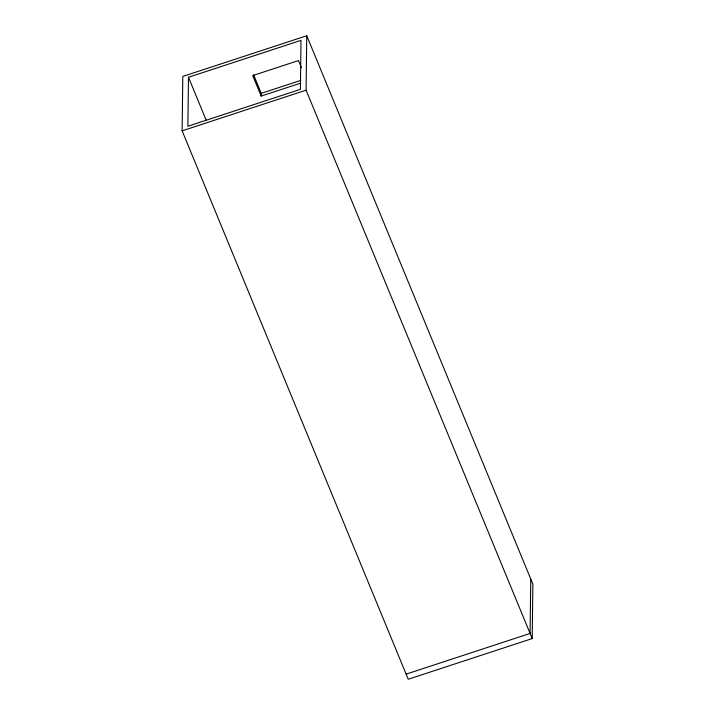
<?xml version="1.0" encoding="UTF-8"?>
<svg xmlns="http://www.w3.org/2000/svg" width="715" height="715" viewBox="0 0 715 715"><rect width="100%" height="100%" fill="white"/><g stroke="black" fill="none" stroke-linecap="round" stroke-linejoin="round"><path stroke-width="1.07" d="M182.128 130.845L182.799 76.425L306.753 35.75L532.872 584.155L532.201 638.575L408.247 679.25L182.128 130.845L306.083 90.17L306.753 35.75M188.483 77.274L187.884 126.251L300.398 89.33L300.997 40.353L188.483 77.274L206.331 120.567M300.72 83.11L261.19 96.078L261.225 93.361L253.619 74.905M530.753 579.025L530.092 633.445L406.138 674.129M261.225 93.361L300.747 80.393M301.462 67.737L298.504 60.561L252.735 75.584L261.19 96.078M306.083 90.17L532.201 638.575"/></g></svg>
